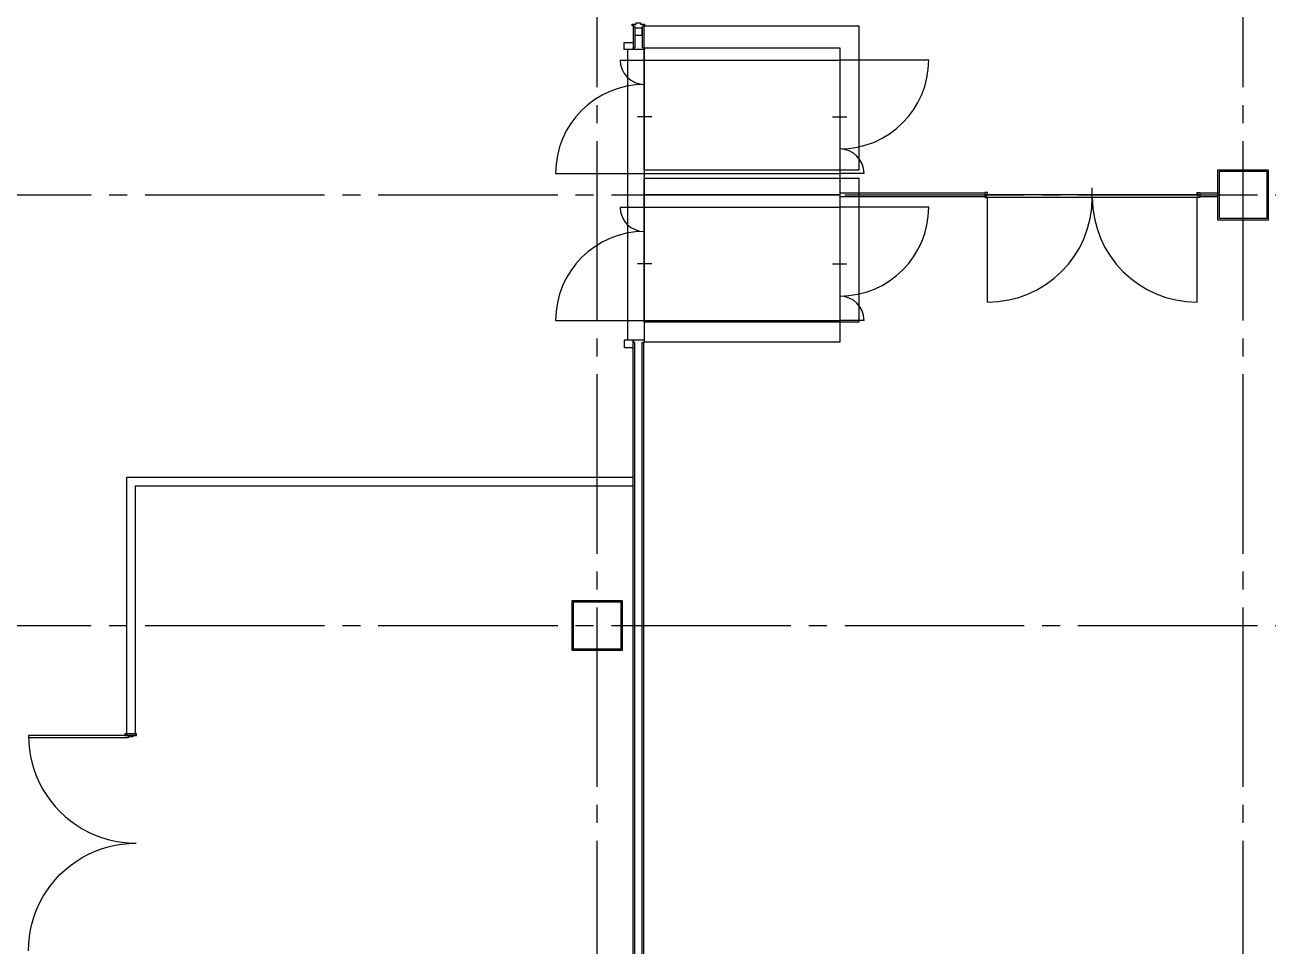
# Model space of a CAD drawing. Header units: millimetres. Extents: x -48783 to 30095, y 6477 to 24477.
# Drawn here: x 1002 to 2735, y 15903 to 17187 of the extents above; entities that cross this region are included whole.
import ezdxf

# ---------------------------------------------------------------- set-up
doc = ezdxf.new("R2010")
doc.units = ezdxf.units.MM
doc.header["$LTSCALE"] = 100
doc.linetypes.add('X-N-FAB-L20$0$COL-CEN-LIN', pattern=[3.25, 2.5, -0.25, 0.25, -0.25])
for name, color, linetype in [('0-XREF', 7, 'Continuous'), ('X-N-FAB-L20$0$08', 8, 'Continuous'), ('X-N-FAB-L20$0$200K新增範圍', 8, 'Continuous'), ('X-N-FAB-L20$0$BLOCK', 8, 'Continuous'), ('X-N-FAB-L20$0$CCL', 8, 'X-N-FAB-L20$0$COL-CEN-LIN'), ('X-N-FAB-L20$0$COL-S', 8, 'Continuous')]:
    doc.layers.add(name, color=color, linetype=linetype)

# ---------------------------------------------------------------- blocks, each defined once
blk = doc.blocks.new('X-N-FAB-L20$0$A$Cc7bb84f0')
at = {"layer": 'X-N-FAB-L20$0$COL-S'}
for points in [[(0, 70), (70, 70), (70, 0), (0, 0)], [(2, 68), (68, 68), (68, 2), (2, 2)]]:
    blk.add_lwpolyline(points, close=True, dxfattribs=at)
blk = doc.blocks.new('X-N-FAB-L20$0$A$C20c95bda')
at = {"layer": 'X-N-FAB-L20$0$CCL'}
for p, q in [((2820, 0), (2820, 9160)), ((3720, 0), (3720, 9160)), ((240, 6350), (28330, 6350)), ((240, 5750), (28330, 5750))]:
    blk.add_line(p, q, dxfattribs=at)
at = {"layer": 'X-N-FAB-L20$0$200K新增範圍'}
for p in [(3685, 6315), (2785, 5715)]:
    blk.add_blockref('X-N-FAB-L20$0$A$Cc7bb84f0', p, dxfattribs=at)
blk = doc.blocks.new('X-N-FAB-L20$0$A$C1d07c4d4')
at = {"layer": 'X-N-FAB-L20$0$08'}
for p, q in [((2567.4, 6560.5), (2567.4, 6530)), ((2569.9, 6560.5), (2569.9, 6530)), ((2579.9, 6560.5), (2579.9, 6530)), ((2582.4, 6560.5), (2582.4, 6530)), ((2559.9, 6527.5), (2559.9, 6122.5)), ((2549.4, 6513), (2583.4, 6513)), ((2583.4, 6513), (2855.4, 6513)), ((2979.4, 6513), (2855.4, 6513)), ((2593.4, 6434), (2573.4, 6434)), ((2845.4, 6434), (2865.4, 6434)), ((2459.4, 6355), (2583.4, 6355)), ((2583.4, 6355), (2855.4, 6355)), ((2889.4, 6355), (2855.4, 6355)), ((2544.9, 6325), (2574.9, 6325)), ((3057.4, 6327.5), (2855.4, 6327.5)), ((3207.4, 6315), (3207.4, 6335)), ((3382.4, 6327.5), (3357.4, 6327.5)), ((2549.4, 6308), (2583.4, 6308)), ((2583.4, 6308), (2855.4, 6308)), ((3057.4, 6322.5), (2855.4, 6322.5)), ((2979.4, 6308), (2855.4, 6308)), ((3061.5, 6175.6), (3061.5, 6321.5)), ((3353.3, 6175.6), (3353.3, 6321.5)), ((3382.4, 6322.5), (3357.4, 6322.5)), ((2593.4, 6229), (2573.4, 6229)), ((2845.4, 6229), (2865.4, 6229)), ((2459.4, 6150), (2583.4, 6150)), ((2583.4, 6150), (2855.4, 6150)), ((2889.4, 6150), (2855.4, 6150)), ((2567.4, 4540.7), (2567.4, 6120)), ((2569.9, 4543.2), (2569.9, 6120)), ((2579.9, 4543.2), (2579.9, 6120)), ((2582.4, 4540.7), (2582.4, 6120)), ((1861.4, 5931), (1861.4, 5571.6)), ((2567.4, 5931), (1861.4, 5931)), ((1873.4, 5919), (1873.4, 5571.6)), ((2567.4, 5919), (1873.4, 5919)), ((1874.9, 5571.6), (1724.9, 5571.6)), ((1724.9, 5571.6), (1725.3, 5561.6)), ((1863.8, 5568.6), (1724.9, 5568.6)), ((1725.3, 5561.6), (1726.2, 5551.8)), ((1859.9, 5571.6), (1874.9, 5571.6)), ((1873.4, 5571.6), (1861.4, 5571.6)), ((1861.4, 5571.6), (1873.4, 5571.6)), ((1873.4, 5571.6), (1861.4, 5571.6)), ((1861.4, 5571.6), (1873.4, 5571.6)), ((1863.8, 5570.1), (1863.8, 5568.6)), ((1726.2, 5551.8), (1727.8, 5542.2)), ((1727.8, 5542.2), (1730, 5532.7)), ((1730, 5532.7), (1732.8, 5523.5)), ((1732.8, 5523.5), (1736.2, 5514.3)), ((1736.2, 5514.3), (1740.3, 5505.4)), ((1740.3, 5505.4), (1745, 5496.6)), ((1745, 5496.6), (1750.3, 5488.1)), ((1750.3, 5488.1), (1756, 5480.1)), ((1756, 5480.1), (1762.2, 5472.6)), ((1762.2, 5472.6), (1768.8, 5465.5)), ((1768.8, 5465.5), (1775.9, 5458.8)), ((1775.9, 5458.8), (1783.5, 5452.7)), ((1783.5, 5452.7), (1791.5, 5446.9)), ((1791.5, 5446.9), (1799.9, 5441.7)), ((1799.9, 5441.7), (1808.7, 5437)), ((1808.7, 5437), (1817.7, 5432.9)), ((1817.7, 5432.9), (1826.8, 5429.4)), ((1826.8, 5429.4), (1836.1, 5426.6)), ((1836.1, 5426.6), (1845.6, 5424.4)), ((1845.6, 5424.4), (1855.2, 5422.9)), ((1855.2, 5422.9), (1865, 5421.9)), ((1799.9, 5401.5), (1808.7, 5406.2)), ((1808.7, 5406.2), (1817.7, 5410.3)), ((1817.7, 5410.3), (1826.8, 5413.7)), ((1826.8, 5413.7), (1836.1, 5416.6)), ((1836.1, 5416.6), (1845.6, 5418.8)), ((1845.6, 5418.8), (1855.2, 5420.3)), ((1855.2, 5420.3), (1865, 5421.3)), ((1865, 5421.9), (1874.9, 5421.6)), ((1865, 5421.3), (1874.9, 5421.6)), ((1874.9, 5421.6), (1874.9, 5421.6)), ((1874.9, 5421.6), (1874.9, 5421.6)), ((1775.9, 5384.4), (1783.5, 5390.5)), ((1783.5, 5390.5), (1791.5, 5396.2)), ((1791.5, 5396.2), (1799.9, 5401.5)), ((1762.2, 5370.6), (1768.8, 5377.7)), ((1768.8, 5377.7), (1775.9, 5384.4)), ((1745, 5346.6), (1750.3, 5355.1)), ((1750.3, 5355.1), (1756, 5363.1)), ((1756, 5363.1), (1762.2, 5370.6)), ((1736.2, 5328.9), (1740.3, 5337.8)), ((1740.3, 5337.8), (1745, 5346.6)), ((1730, 5310.4), (1732.8, 5319.7)), ((1732.8, 5319.7), (1736.2, 5328.9)), ((1727.8, 5301), (1730, 5310.4)), ((1725.3, 5281.6), (1726.2, 5291.4)), ((1726.2, 5291.4), (1727.8, 5301)), ((1724.9, 5271.6), (1725.3, 5281.6))]:
    blk.add_line(p, q, dxfattribs=at)
for points in [[(2568.9, 6560.5), (2566.4, 6560.5), (2566.4, 6563), (2571.9, 6563), (2571.9, 6565), (2577.9, 6565), (2577.9, 6563), (2583.4, 6563), (2583.4, 6560.5), (2580.9, 6560.5)], [(2580.9, 6530), (2583.4, 6530), (2583.4, 6527.5), (2567.4, 6527.5), (2567.4, 6530), (2569.9, 6530)], [(2580.9, 6120), (2583.4, 6120), (2583.4, 6122.5), (2567.4, 6122.5), (2567.4, 6120), (2569.9, 6120)], [(1859.3, 5574.1), (1859.3, 5571.6), (1863.8, 5571.6), (1863.8, 5570.1), (1871, 5570.1), (1871, 5571.6), (1875.5, 5571.6), (1875.5, 5574.1), (1859.3, 5574.1)]]:
    blk.add_lwpolyline(points, dxfattribs=at)
for points in [[(2579.9, 6547.5), (2579.9, 6557.5), (2569.9, 6557.5), (2569.9, 6547.5)], [(2882.4, 6560), (2582.4, 6560), (2582.4, 6360), (2882.4, 6360)], [(2567.4, 6527.5), (2554.9, 6527.5), (2554.9, 6537.5), (2567.4, 6537.5)], [(2583.4, 6530), (2855.4, 6530), (2855.4, 6325), (2583.4, 6325), (2583.4, 6530)], [(3382.4, 6290), (3382.4, 6360), (3452.4, 6360), (3452.4, 6290)], [(2882.4, 6348), (2582.4, 6348), (2582.4, 6148), (2882.4, 6148)], [(3384.4, 6292), (3384.4, 6358), (3450.4, 6358), (3450.4, 6292)], [(2583.4, 6325), (2855.4, 6325), (2855.4, 6120), (2583.4, 6120), (2583.4, 6325)], [(3061.5, 6326), (3061.5, 6328.5), (3057.4, 6328.5), (3057.4, 6321.5), (3059.9, 6321.5), (3059.9, 6326)], [(3354.4, 6321.5), (3060.4, 6321.5), (3060.4, 6325.5), (3354.4, 6325.5)], [(3353.3, 6326), (3353.3, 6328.5), (3357.4, 6328.5), (3357.4, 6321.5), (3354.9, 6321.5), (3354.9, 6326)], [(2567.4, 6122.5), (2554.9, 6122.5), (2554.9, 6112.5), (2567.4, 6112.5)], [(2482.4, 5690), (2482.4, 5760), (2552.4, 5760), (2552.4, 5690)], [(2484.4, 5692), (2484.4, 5758), (2550.4, 5758), (2550.4, 5692)]]:
    blk.add_lwpolyline(points, close=True, dxfattribs=at)
for centre, radius, start, end in [((2583.4, 6513), 34, 180, 270), ((2855.4, 6513), 124, 270, 0), ((2583.4, 6355), 124, 90, 180), ((2855.4, 6355), 34, 0, 90), ((2583.4, 6308), 34, 180, 270), ((2855.4, 6308), 124, 270, 0), ((3061.5, 6321.5), 145.9, 270, 0), ((3353.3, 6321.5), 145.9, 180, 270), ((2583.4, 6150), 124, 90, 180), ((2855.4, 6150), 34, 0, 90)]:
    blk.add_arc(centre, radius, start, end, dxfattribs=at)
blk = doc.blocks.new('X-N-FAB-L20')
blk.add_blockref('X-N-FAB-L20$0$A$C1d07c4d4', (-717.4, 10625))
at = {"layer": 'X-N-FAB-L20$0$BLOCK'}
blk.add_blockref('X-N-FAB-L20$0$A$C20c95bda', (-1020, 10600), dxfattribs=at)

msp = doc.modelspace()

# ---------------------------------------------------------------- block references
at = {"layer": '0-XREF'}
msp.add_blockref('X-N-FAB-L20', (0, 0), dxfattribs=at)

doc.saveas('drawing.dxf')
